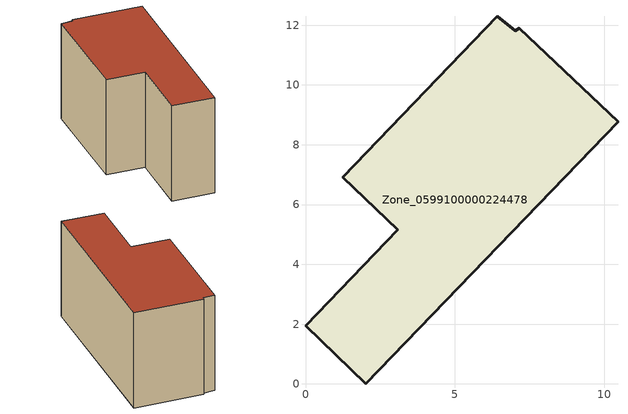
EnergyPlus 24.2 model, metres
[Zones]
Zone_0599100000224478
 floor ground (C_G): 7.01,11.81 7.15,11.9 10.45,8.77 2.02,0 0,1.94 3.08,5.15 1.24,6.92 6.42,12.3 z0
 wall outside (C_F): 2.02,0 10.45,8.77 7.15,11.9 7.01,11.81 6.42,12.3 1.24,6.92 3.08,5.15 0,1.94 2.02,0 z0:6.63
 roof outside (C_R): 7.01,11.81 6.42,12.3 1.24,6.92 3.08,5.15 0,1.94 2.02,0 10.45,8.77 7.15,11.9 z6.63
[BUILDING]
Pand.0599100000224478: North Axis=0; Terrain=City; Loads Convergence Tolerance Value=0.04; Temperature Convergence Tolerance Value=0.4; Solar Distribution=FullExterior; Maximum Number of Warmup Days=25; Minimum Number of Warmup Days=1
[Site:Location]
Rotterdam.The.Hague.AP_ZH_NLD Design_Conditions: Latitude=51.96; Longitude=4.45; Time Zone=1; Elevation=-4.5
[SITE:GROUNDTEMPERATURE:BUILDINGSURFACE]
18, 18, 18, 18, 18, 18, 18, 18, 18, 18, 18, 18
[MATERIAL] Thermal Absorptance=0.9; Solar Absorptance=0.7; Visible Absorptance=0.7
Name | Roughness | Thickness | Conductivity | Density | Specific Heat
G.TI.1946 | MediumSmooth | 0.15 | 1 | 540 | 1210
F.TI.1946 | Rough | 0.3 | 0.857143 | 1920 | 840
R.TI.1946 | MediumRough | 0.2 | 0.1 | 1500 | 1000
[CONSTRUCTION]
C_G: G.TI.1946
C_F: F.TI.1946
C_R: R.TI.1946
[ZONE]
Zone_0599100000224478: Type=1; Multiplier=1; Ceiling Height=Autocalculate; Volume=Autocalculate; Floor Area=autocalculate; Part of Total Floor Area=Yes
[ZONEINFILTRATION:DESIGNFLOWRATE]
Infil_Zone_0599100000224478: Zone or ZoneList or Space or SpaceList=Zone_0599100000224478; Schedule=AlwaysOn; Design Flow Rate Calculation Method=Flow/Area; Flow Rate per Floor Area=0.003; Constant Term Coefficient=1; Temperature Term Coefficient=0; Velocity Term Coefficient=0; Velocity Squared Term Coefficient=0
[HVACTEMPLATE:ZONE:IDEALLOADSAIRSYSTEM]
Zone_0599100000224478: Maximum Heating Supply Air Temperature=50; Minimum Cooling Supply Air Temperature=13; Maximum Heating Supply Air Humidity Ratio=0.0156; Minimum Cooling Supply Air Humidity Ratio=0.0077; Heating Limit=NoLimit; Cooling Limit=NoLimit; Dehumidification Control Type=ConstantSensibleHeatRatio; Cooling Sensible Heat Ratio=0.7; Dehumidification Setpoint=60; Humidification Control Type=None; Humidification Setpoint=30; Outdoor Air Method=None; Outdoor Air Flow Rate per Person=0.00944; Outdoor Air Flow Rate per Zone Floor Area=0; Outdoor Air Flow Rate per Zone=0; Demand Controlled Ventilation Type=None; Outdoor Air Economizer Type=NoEconomizer; Heat Recovery Type=None; Sensible Heat Recovery Effectiveness=0.7; Latent Heat Recovery Effectiveness=0.65
[ZONECONTROL:THERMOSTAT]
ThermostatControl_Zone_0599100000224478: Zone or ZoneList=Zone_0599100000224478; Control Type Schedule=DualSetpointControlType; Control 1=Thermostat_Zone_0599100000224478; Temperature Difference Between Cutout And Setpoint=0
[THERMOSTATSETPOINT:DUALSETPOINT]
Thermostat_Zone_0599100000224478: Heating Setpoint Temperature Schedule=HeatingSetpoint_Zone_0599100000224478; Cooling Setpoint Temperature Schedule=CoolingSetpoint_Zone_0599100000224478
[SCHEDULE:COMPACT]
HeatingSetpoint_Zone_0599100000224478: Through: 12/31, For: AllDays, Until: 24:00, 21
CoolingSetpoint_Zone_0599100000224478: Through: 12/31, For: AllDays, Until: 24:00, 24
DualSetpointControlType: Through: 12/31, For: AllDays, Until: 24:00, 4
AlwaysOn: Through: 12/31, For: AllDays, Until: 24:00, 1
